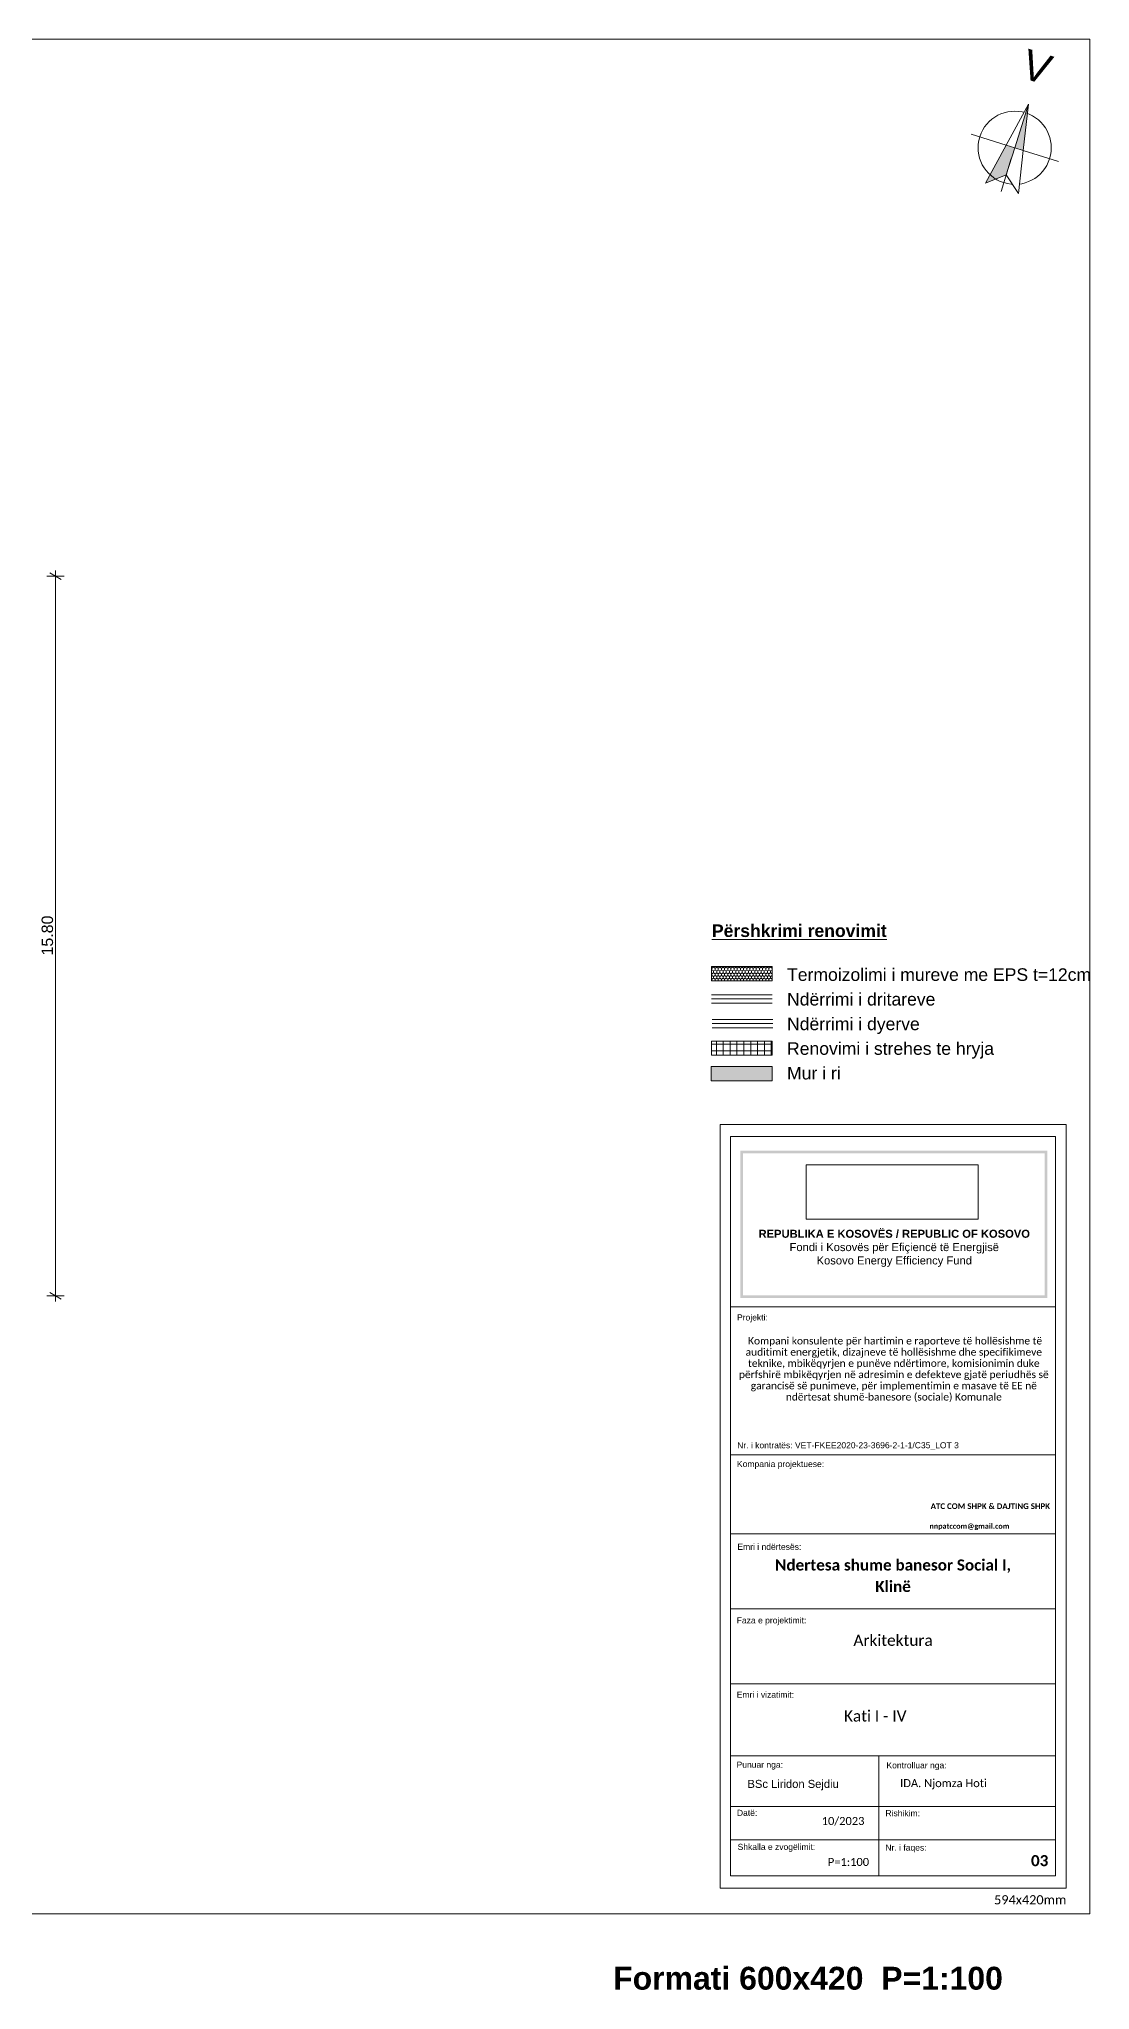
# Model space of a CAD drawing. Header units: feet. Extents: x 2566339 to 2624673, y -124111 to -81443.
# Drawn here: x 2601692 to 2624673, y -124111 to -81443 of the extents above; entities that cross this region are included whole.
import ezdxf
from ezdxf.enums import TextEntityAlignment as Align

# ---------------------------------------------------------------- set-up
doc = ezdxf.new("R2010")
doc.units = ezdxf.units.FT
doc.header["$MEASUREMENT"] = 0
doc.header["$XCLIPFRAME"] = 0
doc.set_wipeout_variables(frame=1)
doc.linetypes.add('Wipeout_Contour', pattern=[1000, 0, -1000])
for name, color, linetype, lineweight in [('Annotation - Text_Pen_No__1', 7, 'Continuous', 5), ('Dimensioning - General_Pen_No__41', 7, 'Continuous', 5), ('Interior - Furniture _Pen_No__1', 7, 'Continuous', 5), ('Shell - Roof_Pen_No__1', 7, 'Continuous', 5), ('Shell - Roof_Pen_No__21', 7, 'Continuous', 5), ('Structural - Bearing_Pen_No__1', 7, 'Continuous', 5), ('Structural - Bearing_Pen_No__11', 171, 'Continuous', 5), ('Structural - Bearing_Pen_No__20', 1, 'Continuous', 5), ('Structural - Bearing_Pen_No__60', 230, 'Continuous', 5), ('Text blocks_Pen_No__1', 7, 'Continuous', 5)]:
    doc.layers.add(name, color=color, linetype=linetype, lineweight=lineweight)
for name, color, linetype, lineweight, true_color in [('Annotation - Text_Pen_No__61', 7, 'Continuous', 5, 0x6a6a6a), ('Annotation - Text_Pen_No__86', 7, 'Continuous', 5, 0x5555ff), ('Shell - Roof_Pen_No__61', 7, 'Continuous', 5, 0x6a6a6a), ('Structural - Bearing_Pen_No__102', 7, 'Continuous', 5, 0xcccccc), ('Structural - Bearing_Pen_No__14', 7, 'Continuous', 5, 0xbd8b17), ('Structural - Bearing_Pen_No__86', 7, 'Continuous', 5, 0x5555ff)]:
    doc.layers.add(name, color=color, linetype=linetype, lineweight=lineweight, true_color=true_color)
for name, color, linetype in [('Dimensioning - General', 7, 'Continuous'), ('Drawing & Figure', 7, 'Continuous'), ('Interior - Furniture', 7, 'Continuous')]:
    doc.layers.add(name, color=color, linetype=linetype)
doc.styles.add('GENERATED_STYLE_1', font='arial.ttf')
doc.styles.add('GENERATED_STYLE_2', font='arialbd.ttf')
doc.styles.add('GENERATED_STYLE_3', font='calibri.ttf')
doc.styles.add('GENERATED_STYLE_4', font='calibrib.ttf')
doc.styles.add('GENERATED_STYLE_5', font='calibril.ttf')
picture_1 = doc.add_image_def('image1.png', size_in_pixel=(354, 134))

# ---------------------------------------------------------------- blocks, each defined once
blk = doc.blocks.new('North Symbol 22')
at = {"layer": 'Interior - Furniture', "linetype": 'Continuous', "lineweight": 0, "true_color": 0x000000}
blk.add_hatch(color=18, dxfattribs=at).paths.add_polyline_path([(0, 0), (0, 1000), (-194, 0)])
at = {"layer": 'Interior - Furniture _Pen_No__1', "color": 7, "linetype": 'Continuous', "lineweight": 5}
for p, q in [((0, 1000), (-194, 0)), ((0, 0), (0, 1000)), ((-194, 0), (0, 0))]:
    blk.add_line(p, q, dxfattribs=at)
for start, end in [(0, 180), (180, 0)]:
    blk.add_arc((0, 0), 800, start, end, dxfattribs=at)
at = {"layer": 'Interior - Furniture _Pen_No__1', "color": 7, "lineweight": 5, "style": 'GENERATED_STYLE_1'}
blk.add_attdef('txt', text='', height=650, dxfattribs=at).set_placement((0, 1323), align=Align.BOTTOM_CENTER)
at = {"color": 254, "linetype": 'Wipeout_Contour', "lineweight": 0, "ltscale": 1195.088182}
blk.add_wipeout([(0, 0), (0, 1000), (194, 0)], dxfattribs=at).dxf.layer = 'Interior - Furniture'
at = {"layer": 'Interior - Furniture _Pen_No__1', "color": 7, "linetype": 'Continuous', "lineweight": 5}
for p, q in [((0, 1000), (194, 0)), ((0, 0), (0, 1000)), ((194, 0), (0, 0))]:
    blk.add_line(p, q, dxfattribs=at)
at = {"color": 254, "linetype": 'Wipeout_Contour', "lineweight": 0, "ltscale": 1813.560114}
blk.add_wipeout([(0, 0), (0, -618), (-375, -927), (-194, 0)], dxfattribs=at).dxf.layer = 'Interior - Furniture'
at = {"layer": 'Interior - Furniture', "linetype": 'Continuous', "lineweight": 0, "true_color": 0x000000}
blk.add_hatch(color=18, dxfattribs=at).paths.add_polyline_path([(0, 0), (0, -618), (375, -927), (194, 0)])
at = {"layer": 'Interior - Furniture _Pen_No__1', "color": 7, "linetype": 'Continuous', "lineweight": 5}
for p, q in [((-194, 0), (-1000, 0)), ((-375, -927), (-194, 0)), ((-194, 0), (0, 0)), ((0, 0), (0, -618)), ((0, 0), (0, -618)), ((194, 0), (0, 0)), ((375, -927), (194, 0)), ((194, 0), (1000, 0)), ((0, -250), (0, -1000)), ((0, -618), (-375, -927)), ((0, -618), (375, -927))]:
    blk.add_line(p, q, dxfattribs=at)

msp = doc.modelspace()

# ---------------------------------------------------------------- hatches: boundary and pattern name
at = {"layer": 'Structural - Bearing_Pen_No__102', "linetype": 'Continuous', "lineweight": 5, "true_color": 0xcccccc}
h = msp.add_hatch(dxfattribs=at)
h.set_pattern_fill('GRID_15X15', color=254, style=0, pattern_type=2)
h.set_pattern_definition([(0, (2247653.82, -76424.97), (0, 150), []), (90, (2247653.82, -76424.97), (-150, 0), [])])
h.paths.add_polyline_path([(2617723.153, -103359.123), (2616394.969, -103359.123), (2616394.969, -103666.7), (2617723.153, -103666.7)])
at = {"layer": 'Structural - Bearing_Pen_No__11', "linetype": 'Continuous', "lineweight": 5}
msp.add_hatch(color=171, dxfattribs=at).paths.add_polyline_path([(2617720.287, -103917.281), (2616392.103, -103917.281), (2616392.103, -104224.859), (2617720.287, -104224.859)])
at = {"layer": 'Structural - Bearing_Pen_No__14', "linetype": 'Continuous', "lineweight": 5, "true_color": 0xbd8b17}
h = msp.add_hatch(dxfattribs=at)
h.set_pattern_fill('HEXAGONAL', color=42, style=0, pattern_type=2)
h.set_pattern_definition([(90, (2247653.82, -76424.97), (-69.282032, 0), [40, -80]), (90, (2247619.18, -76364.97), (-69.282032, 0), [40, -80]), (150, (2247653.82, -76384.97), (34.641016, 60), [40, -80]), (150, (2247584.54, -76384.97), (34.641016, 60), [40, -80]), (210, (2247653.82, -76424.97), (-34.641016, 60), [40, -80]), (210, (2247584.54, -76424.97), (-34.641016, 60), [40, -80])])
h.paths.add_polyline_path([(2616394.969, -102037.403), (2617723.153, -102037.403), (2617723.153, -101729.825), (2616394.969, -101729.825)])
at = {"layer": 'Structural - Bearing_Pen_No__86', "linetype": 'Continuous', "lineweight": 5, "true_color": 0x5555ff}
for points in [[(2617026.978, -105756.958), (2618298.218, -105756.958), (2618298.218, -105814.576), (2617084.596, -105814.576), (2617084.596, -108840.724), (2617026.978, -108840.724)], [(2617637.115, -105814.576), (2617637.115, -105756.958), (2623738.882, -105756.958), (2623738.882, -108840.724), (2623681.264, -108840.724), (2623681.264, -105814.576)], [(2617026.978, -107789.957), (2617084.596, -107789.957), (2617084.596, -108918.121), (2618298.218, -108918.121), (2618298.218, -108975.739), (2617026.978, -108975.739)], [(2617637.115, -108975.739), (2617637.115, -108918.121), (2623681.264, -108918.121), (2623681.264, -107789.957), (2623738.882, -107789.957), (2623738.882, -108975.739)]]:
    msp.add_hatch(color=173, dxfattribs=at).paths.add_polyline_path(points)

# ---------------------------------------------------------------- linework, layer by layer
at = {"layer": 'Dimensioning - General', "color": 7, "linetype": 'Continuous', "lineweight": 5}
for p, q in [((2602239.826, -93189.236), (2601864.826, -93189.236)), ((2602177.326, -93261.405), (2601927.326, -93117.068)), ((2602052.326, -93189.236), (2602052.326, -93066.986)), ((2602052.326, -108929.236), (2602052.326, -93189.236)), ((2602239.826, -108929.236), (2601864.826, -108929.236)), ((2601927.326, -108857.068), (2602177.326, -109001.405)), ((2602052.326, -109051.486), (2602052.326, -108929.236))]:
    msp.add_line(p, q, dxfattribs=at)
at = {"layer": 'Shell - Roof_Pen_No__1', "color": 7, "linetype": 'Continuous', "lineweight": 5}
for p, q in [((2616584.355, -105181.538), (2624150.32, -105181.538)), ((2616584.355, -112404.847), (2616584.355, -105181.538)), ((2624150.32, -105181.538), (2624150.32, -121881.853)), ((2616814.827, -112404.847), (2616814.827, -105444.05)), ((2616814.827, -105444.05), (2623919.848, -105444.05)), ((2623919.848, -105444.05), (2623919.848, -112404.847)), ((2623919.848, -109168.679), (2616814.827, -109168.679)), ((2616814.827, -121611.386), (2616814.827, -109734.041)), ((2623919.848, -109734.041), (2623919.848, -121611.386)), ((2623919.848, -112404.847), (2616814.827, -112404.847)), ((2623919.848, -112404.847), (2616814.827, -112404.847)), ((2623919.848, -114133.012), (2616814.827, -114133.012)), ((2623919.848, -115775.137), (2616814.827, -115775.137)), ((2623919.848, -117417.262), (2616814.827, -117417.262)), ((2623919.848, -118989.487), (2616814.827, -118989.487)), ((2620058.664, -118989.487), (2620058.664, -121611.386)), ((2623919.848, -120096.516), (2616814.827, -120096.516)), ((2623919.848, -120824.369), (2616814.827, -120824.369)), ((2624150.32, -121881.853), (2616584.355, -121881.853)), ((2623919.848, -121611.386), (2616814.827, -121611.386))]:
    msp.add_line(p, q, dxfattribs=at)
at = {"layer": 'Shell - Roof_Pen_No__21', "color": 7, "linetype": 'Continuous', "lineweight": 5}
for p, q in [((2624673.367, -122442.756), (2624673.367, -81442.756)), ((2624673.367, -122442.756), (2624673.367, -81442.756)), ((2566338.662, -122442.756), (2624673.367, -122442.756))]:
    msp.add_line(p, q, dxfattribs=at)
at = {"layer": 'Shell - Roof_Pen_No__61', "color": 251, "linetype": 'Continuous', "lineweight": 5, "true_color": 0x6a6a6a}
msp.add_line((2616584.355, -121881.853), (2616584.355, -109734.041), dxfattribs=at)
at = {"layer": 'Structural - Bearing_Pen_No__1', "color": 7, "linetype": 'Continuous', "lineweight": 5, "flags": 128}
for points in [[(2616394.969, -102037.403), (2617723.153, -102037.403), (2617723.153, -101729.825), (2616394.969, -101729.825)], [(2617723.153, -103359.123), (2616394.969, -103359.123), (2616394.969, -103666.7), (2617723.153, -103666.7)], [(2617720.287, -103917.281), (2616392.103, -103917.281), (2616392.103, -104224.859), (2617720.287, -104224.859)]]:
    msp.add_lwpolyline(points, close=True, dxfattribs=at)
at = {"layer": 'Structural - Bearing_Pen_No__20', "color": 1, "linetype": 'Continuous', "lineweight": 5}
for p, q in [((2616394.969, -102347.253), (2617723.153, -102347.253)), ((2616394.969, -102436.038), (2617723.153, -102436.038)), ((2616394.969, -102530.962), (2617723.153, -102530.962))]:
    msp.add_line(p, q, dxfattribs=at)
at = {"layer": 'Structural - Bearing_Pen_No__60', "color": 230, "linetype": 'Continuous', "lineweight": 5}
for p, q in [((2616408.334, -102886.346), (2617736.518, -102886.346)), ((2616408.334, -102975.132), (2617736.518, -102975.132)), ((2616408.334, -103070.055), (2617736.518, -103070.055))]:
    msp.add_line(p, q, dxfattribs=at)

# ---------------------------------------------------------------- block references
at = {"layer": 'Interior - Furniture', "color": 104, "linetype": 'Continuous', "lineweight": 5, "true_color": 0x029e21}
ref = msp.add_blockref('North Symbol 22', (2623027.718, -83820.931), dxfattribs=dict(at, xscale=-0.9999999999999999, zscale=1000, rotation=342.5528115767323))
ref.add_attrib('txt', 'V', dxfattribs={"layer": 'Interior - Furniture _Pen_No__1', "color": 7, "lineweight": 5, "height": 650, "rotation": 342.5528116, "style": 'GENERATED_STYLE_1'}).set_placement((2623357.528, -82548.679), align=Align.BOTTOM_CENTER)

# ---------------------------------------------------------------- texts
at = {"layer": 'Annotation - Text_Pen_No__1', "color": 7, "style": 'GENERATED_STYLE_3'}
msp.add_text('IDA. Njomza Hoti', height=175, dxfattribs=at).set_placement((2620521.804, -119674.651))
at = {"layer": 'Annotation - Text_Pen_No__1', "color": 7, "linetype": 'Continuous', "lineweight": 5, "attachment_point": 2}
for s, insert, char_height, style in [('\\A1;REPUBLIKA E KOSOVËS / REPUBLIC OF KOSOVO\\P{\\fArial|b0|i0|c0|p34;Fondi i Kosovës për Efiçiencë të Energjisë\\PKosovo Energy Efficiency Fund\\P}', (2620393.801, -107484.903), 175, 'GENERATED_STYLE_2'), ('\\A1;ATC COM SHPK & DAJTING SHPK ', (2622494.396, -113466.994), 125, 'GENERATED_STYLE_4'), ('\\A1;Arkitektura', (2620367.337, -116342.297), 242.5, 'GENERATED_STYLE_3'), ('\\A1;Kati I - IV', (2619977.756, -117996.838), 242.5, 'GENERATED_STYLE_3'), ('\\A1;BSc Liridon Sejdiu', (2618182.296, -119516.292), 175, 'GENERATED_STYLE_1'), ('\\A1;10/2023', (2619274.671, -120327.557), 175, 'GENERATED_STYLE_3'), ('\\A1; 03', (2623530.647, -121161.115), 242.5, 'GENERATED_STYLE_4'), ('\\A1;P=1:100', (2619392.255, -121222.896), 175, 'GENERATED_STYLE_3')]:
    msp.add_mtext(s, dxfattribs=dict(at, insert=insert, char_height=char_height, style=style))
at = {"layer": 'Annotation - Text_Pen_No__1', "color": 7, "linetype": 'Continuous', "lineweight": 5, "insert": (2620384.303, -109833.239), "char_height": 160, "width": 6797.99537, "attachment_point": 2, "line_spacing_factor": 0.919632, "style": 'GENERATED_STYLE_5'}
msp.add_mtext('\\A1; Kompani konsulente për hartimin e raporteve të hollësishme të auditimit energjetik, dizajneve të hollësishme dhe specifikimeve teknike, mbikëqyrjen e punëve ndërtimore, komisionimin duke përfshirë mbikëqyrjen në adresimin e defekteve gjatë periudhës së garancisë së punimeve, për implementimin e masave të EE në ndërtesat shumë-banesore (sociale) Komunale', dxfattribs=at)
at = {"layer": 'Annotation - Text_Pen_No__1', "color": 7, "linetype": 'Continuous', "lineweight": 5, "insert": (2620367.337, -114694.711), "char_height": 242.5, "attachment_point": 2, "line_spacing_factor": 1.16153, "style": 'GENERATED_STYLE_4'}
msp.add_mtext('\\A1;Ndertesa shume banesor Social I, \\PKlinë', dxfattribs=at)
at = {"layer": 'Annotation - Text_Pen_No__61', "color": 251, "linetype": 'Continuous', "lineweight": 5, "true_color": 0x6a6a6a, "insert": (2623366.88, -122038.484), "char_height": 200, "attachment_point": 2, "style": 'GENERATED_STYLE_3'}
msp.add_mtext('\\A1;594x420mm', dxfattribs=at)
at = {"layer": 'Annotation - Text_Pen_No__86', "color": 173, "linetype": 'Continuous', "lineweight": 5, "true_color": 0x5555ff, "insert": (2618507.934, -123603.914), "char_height": 500, "attachment_point": 2, "style": 'GENERATED_STYLE_2'}
msp.add_mtext('\\A1;Formati 600x420  P=1:100', dxfattribs=at)
at = {"layer": 'Dimensioning - General', "color": 7, "lineweight": 5, "insert": (2602002.326, -101486.665), "char_height": 250, "attachment_point": 7, "rotation": 90, "style": 'GENERATED_STYLE_1'}
msp.add_mtext('\\A1;15.80', dxfattribs=at)
at = {"layer": 'Dimensioning - General_Pen_No__41', "color": 7, "linetype": 'Continuous', "lineweight": 5, "attachment_point": 7}
for s, insert, char_height, style in [('\\A1;{\\LPërshkrimi renovimit}', (2616406.467, -101085.843), 275, 'GENERATED_STYLE_2'), ('\\A1;Projekti:', (2616955.696, -109509.217), 133.375, 'GENERATED_STYLE_1'), ('\\A1;Nr. i kontratës: VET-FKEE2020-23-3696-2-1-1/C35_LOT 3', (2616959.443, -112302.81), 133.375, 'GENERATED_STYLE_1'), ('\\A1;Kompania projektuese:', (2616954.788, -112714.56), 133.375, 'GENERATED_STYLE_1'), ('\\A1;Emri i ndërtesës:', (2616963.353, -114486.766), 133.375, 'GENERATED_STYLE_1'), ('\\A1;Faza e projektimit:', (2616949.156, -116133.742), 133.375, 'GENERATED_STYLE_1'), ('\\A1;Emri i vizatimit:', (2616949.621, -117722.019), 133.375, 'GENERATED_STYLE_1'), ('\\A1;Punuar nga:', (2616945.461, -119290.581), 133.375, 'GENERATED_STYLE_1'), ('\\A1;Kontrolluar nga:', (2620223.098, -119303.758), 133.375, 'GENERATED_STYLE_1'), ('\\A1;Datë:', (2616953.466, -120305.367), 133.375, 'GENERATED_STYLE_1'), ('\\A1;Rishikim:', (2620201.304, -120313.589), 133.375, 'GENERATED_STYLE_1'), ('\\A1;Shkalla e zvogëlimit:', (2616968.301, -121087.97), 133.375, 'GENERATED_STYLE_1'), ('\\A1;Nr. i faqes:', (2620200.12, -121103.566), 133.375, 'GENERATED_STYLE_1')]:
    msp.add_mtext(s, dxfattribs=dict(at, insert=insert, char_height=char_height, style=style))
at = {"layer": 'Dimensioning - General_Pen_No__41', "color": 7, "linetype": 'Continuous', "lineweight": 5, "insert": (2621164.444, -114054.203), "char_height": 115, "attachment_point": 7, "line_spacing_factor": 0.922253, "style": 'GENERATED_STYLE_1'}
msp.add_mtext('\\A1;\\pt737.29,1517,2350.4,3281.9;{\\fCalibri|b1|i0|c0|p34;nnpatccom@gmail.com}', dxfattribs=at)
at = {"layer": 'Text blocks_Pen_No__1', "color": 7, "linetype": 'Continuous', "lineweight": 5, "insert": (2618048.896, -101766.821), "char_height": 275, "attachment_point": 1, "line_spacing_factor": 1.175534, "style": 'GENERATED_STYLE_1'}
msp.add_mtext('\\A1;Termoizolimi i mureve me EPS t=12cm\\PNdërrimi i dritareve\\PNdërrimi i dyerve \\PRenovimi i strehes te hryja\\PMur i ri', dxfattribs=at)

# ---------------------------------------------------------------- pictures from other files: only their frames are drawn
at = {"layer": 'Drawing & Figure', "linetype": 'Continuous', "lineweight": 0}
image = msp.add_image(picture_1, insert=(2618466.355, -107249.658), size_in_units=(3758.688, 1183.979), dxfattribs=at)
image.set_boundary_path([(-0.5, -0.5), (353.5, 133.5)])

# ---------------------------------------------------------------- next in the draw order: linework, layer by layer
at = {"layer": 'Shell - Roof_Pen_No__21', "color": 7, "linetype": 'Continuous', "lineweight": 5}
msp.add_line((2566338.662, -81442.756), (2624673.367, -81442.756), dxfattribs=at)

doc.saveas('drawing.dxf')
